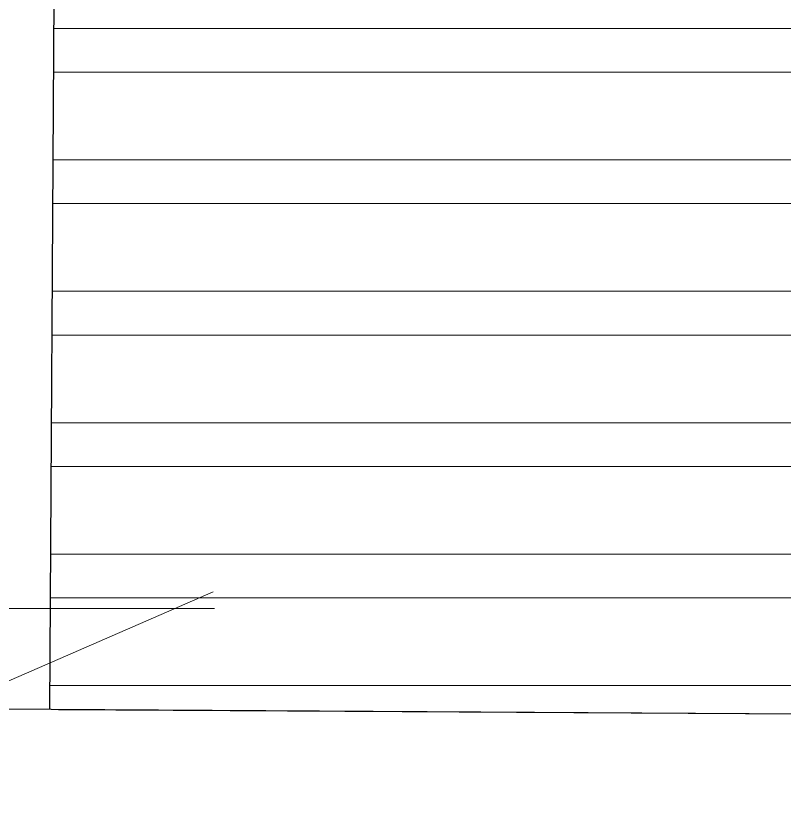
# Model space of a CAD drawing. Header units: inches. Extents: x 70 to 1974, y -315 to 363.
# Drawn here: x 288.686 to 290.001, y -201.497 to -200.157 of the extents above; entities that cross this region are included whole.
import ezdxf

# ---------------------------------------------------------------- set-up
doc = ezdxf.new("R2010")
doc.units = ezdxf.units.IN
doc.header["$MEASUREMENT"] = 0
doc.layers.add('LAYER1', color=8, linetype='Continuous', lineweight=9)
doc.layers.add('moble', color=7, linetype='Continuous', lineweight=5, true_color=0x32414e)

# ---------------------------------------------------------------- blocks, each defined once
blk = doc.blocks.new('89')
at = {"layer": 'moble', "linetype": 'ByBlock'}
h = blk.add_hatch(color=8, dxfattribs=at)
h.dxf.hatch_style = 1
h.paths.add_polyline_path([(0.1477, -0.1339), (-0.1563, -0.1339), (-0.1563, -0.267)])
at = {"layer": 'moble', "color": 8, "linetype": 'ByBlock'}
for p, q in [((0.9333, 0), (1.0896, 0.1339)), ((-0.1563, -0.1339), (0, 0)), ((0, 0), (0.9333, 0)), ((-0.1563, -0.267), (-0.5276, -0.1053)), ((-0.1563, -0.267), (0.2268, -0.0992)), ((-0.5296, -0.1339), (0.2329, -0.1339)), ((-0.1563, -0.267), (-0.1563, -0.1339))]:
    blk.add_line(p, q, dxfattribs=at)

msp = doc.modelspace()

# ---------------------------------------------------------------- hatches: boundary and pattern name
at = {"layer": 'LAYER1', "true_color": 0xc2b093}
h = msp.add_hatch(dxfattribs=at)
h.set_pattern_fill('ANSI32', color=253, scale=0.6, angle=135)
h.set_pattern_definition([(180, (-164.33564, 110.69599), (-1e-17, -0.225), []), (180, (-164.41064, 110.77099), (-1e-17, -0.225), [])])
h.paths.add_polyline_path([(290.14804, -198.84507), (288.75877, -198.84507), (288.74377, -201.34502), (290.14804, -201.35345)])
h.paths.add_polyline_path([(299.87805, -199.18511), (301.07805, -199.18511), (301.07805, -201.41903), (305.27842, -201.44423), (305.27842, -199.24423), (308.55842, -199.24423), (308.5585, -201.46391), (308.75877, -201.46511), (308.75877, -198.96507), (298.4642, -198.96577), (298.46436, -201.40335), (299.87787, -201.41183)])

# ---------------------------------------------------------------- linework, layer by layer
for p, q in [((288.75877, -198.84507), (288.74377, -201.34502)), ((314.04787, -201.49685), (283.85173, -201.31567)), ((308.75877, -201.46511), (288.75877, -201.34511))]:
    msp.add_line(p, q)

# ---------------------------------------------------------------- block references
at = {"layer": 'moble', "linetype": 'Continuous', "ltscale": 0.8, "xscale": -1}
msp.add_blockref('89', (288.49628, -201.03807), dxfattribs=at)

doc.saveas('drawing.dxf')
